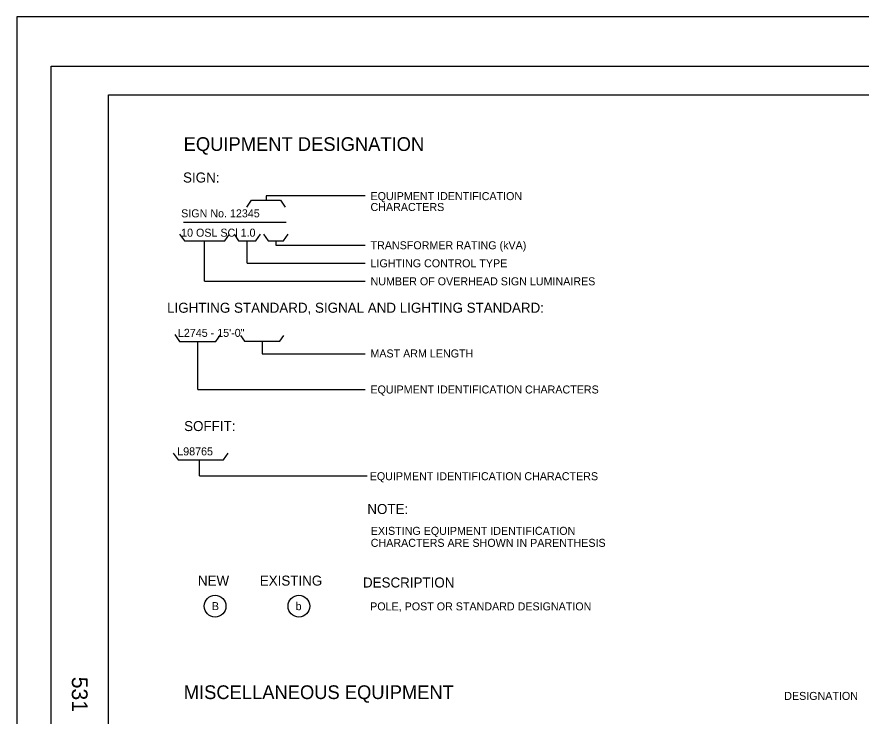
# Model space of a CAD drawing. Extents: x -893 to 867, y -474 to 712.
# Drawn here: x -893 to -155, y 101 to 712 of the extents above; entities that cross this region are included whole.
import ezdxf

# ---------------------------------------------------------------- set-up
doc = ezdxf.new("R2010")
doc.units = 0
for name, color, linetype in [('border_PLOTTING-ELEMENTS', 7, 'Continuous'), ('border_rw_22x34_Cut_Lines', 7, 'Continuous'), ('border_SHEET', 7, 'Continuous'), ('border_WITHIN-BORDER-anno', 7, 'Continuous'), ('es_CELL-anno', 7, 'Continuous')]:
    doc.layers.add(name, color=color, linetype=linetype)

msp = doc.modelspace()

# ---------------------------------------------------------------- linework, layer by layer
at = {"layer": 'border_PLOTTING-ELEMENTS'}
for points in [[(-893.46, -474.04), (866.54, -474.04), (866.54, 711.96), (-893.46, 711.96)], [(-863.46, 668.96), (836.54, 668.96), (836.54, -431.04), (-863.46, -431.04)]]:
    msp.add_lwpolyline(points, close=True, dxfattribs=at)
at = {"layer": 'border_rw_22x34_Cut_Lines'}
msp.add_lwpolyline([(-863.46, 668.96), (836.54, 668.96), (836.54, -431.04), (-863.46, -431.04)], close=True, dxfattribs=at)
at = {"layer": 'border_SHEET'}
for p, q in [((-813.46, 643.95), (811.54, 643.95)), ((-813.46, -406.05), (-813.46, 643.95))]:
    msp.add_line(p, q, dxfattribs=at)
at = {"layer": 'es_CELL-anno'}
for p, q in [((-675.53, 555.46), (-675.53, 551.63)), ((-588.96, 555.46), (-675.53, 555.46)), ((-692.3, 545.67), (-688.12, 551.63)), ((-688.12, 551.63), (-662.94, 551.63)), ((-662.94, 551.63), (-658.66, 545.53)), ((-747.76, 532.6), (-657.82, 532.6)), ((-751.08, 522.06), (-746.93, 516.13)), ((-711.48, 516.13), (-707.36, 522.01)), ((-703.53, 521.9), (-699.52, 516.17)), ((-684.5, 516.17), (-680.45, 521.95)), ((-677.85, 521.96), (-673.79, 516.16)), ((-660.33, 516.16), (-656.26, 521.98)), ((-746.93, 516.13), (-711.48, 516.13)), ((-729.26, 480.84), (-729.26, 516.13)), ((-699.52, 516.17), (-684.5, 516.17)), ((-692.01, 496.59), (-692.01, 516.17)), ((-673.79, 516.16), (-660.33, 516.16)), ((-667.06, 516.16), (-667.06, 512.34)), ((-667.06, 512.34), (-588.96, 512.34)), ((-692.01, 496.59), (-588.96, 496.59)), ((-729.26, 480.84), (-588.96, 480.84)), ((-755.23, 434.22), (-751.08, 428.29)), ((-751.08, 428.29), (-719.46, 428.29)), ((-735.27, 386.33), (-735.27, 428.29)), ((-719.46, 428.29), (-715.34, 434.17)), ((-697.98, 433.6), (-694.4, 428.49)), ((-694.4, 428.49), (-663.36, 428.49)), ((-678.88, 428.49), (-678.88, 417.41)), ((-663.36, 428.49), (-659.83, 433.53)), ((-678.88, 417.41), (-588.96, 417.41)), ((-735.27, 386.33), (-588.96, 386.33)), ((-756.62, 330.64), (-752.47, 324.71)), ((-712.8, 324.71), (-708.68, 330.59)), ((-752.47, 324.71), (-712.8, 324.71)), ((-733.63, 310.76), (-733.63, 324.71)), ((-733.63, 310.76), (-587, 310.76))]:
    msp.add_line(p, q, dxfattribs=at)
for centre in [(-720.13, 196.9), (-646.79, 196.9)]:
    msp.add_circle(centre, 9.49, dxfattribs=at)

# ---------------------------------------------------------------- texts
at = {"layer": 'border_WITHIN-BORDER-anno'}
msp.add_text('531', height=13.779, rotation=270, dxfattribs=at).set_placement((-845.36, 135.16))
at = {"layer": 'es_CELL-anno'}
for s, height, p in [('EQUIPMENT DESIGNATION', 12, (-747.59, 594.8)), ('SIGN:', 8.75, (-748.11, 567.18)), ('EQUIPMENT IDENTIFICATION', 7, (-584.16, 551.81)), ('CHARACTERS', 7, (-584.16, 542.29)), ('SIGN No. 12345', 7, (-749.75, 536.74)), ('10 OSL SCl 1.0', 7, (-749.8, 519.84)), ('TRANSFORMER RATING (kVA)', 7, (-584.13, 508.84)), ('LIGHTING CONTROL TYPE', 7, (-584.13, 493.09)), ('NUMBER OF OVERHEAD SIGN LUMINAIRES', 7, (-584.13, 477.34)), ('LIGHTING STANDARD, SIGNAL AND LIGHTING STANDARD:', 8.75, (-762.07, 453.36)), ('L2745 - 15\'-0"', 7, (-752.6, 432.28)), ('MAST ARM LENGTH', 7, (-584.23, 414.28)), ('EQUIPMENT IDENTIFICATION CHARACTERS', 7, (-584.23, 382.78)), ('SOFFIT:', 8.75, (-747.16, 349.94)), ('L98765', 7, (-753.19, 328.69)), ('EQUIPMENT IDENTIFICATION CHARACTERS', 7, (-584.82, 306.97)), ('NOTE:', 8.75, (-586.95, 277.43)), ('EXISTING EQUIPMENT IDENTIFICATION', 7, (-583.93, 259.23)), ('CHARACTERS ARE SHOWN IN PARENTHESIS', 7, (-583.93, 248.73)), ('NEW', 8.75, (-735.1, 214.86)), ('EXISTING', 8.75, (-680.98, 214.86)), ('DESCRIPTION', 8.75, (-590.74, 213.2)), ('B', 7, (-722.88, 193.4)), ('b', 7, (-649.66, 193.4)), ('POLE, POST OR STANDARD DESIGNATION', 7, (-584.47, 193.2)), ('MISCELLANEOUS EQUIPMENT', 12, (-747.52, 115.69)), ('DESIGNATION', 7, (-222.29, 114.94))]:
    msp.add_text(s, height=height, dxfattribs=at).set_placement(p)

doc.saveas('drawing.dxf')
